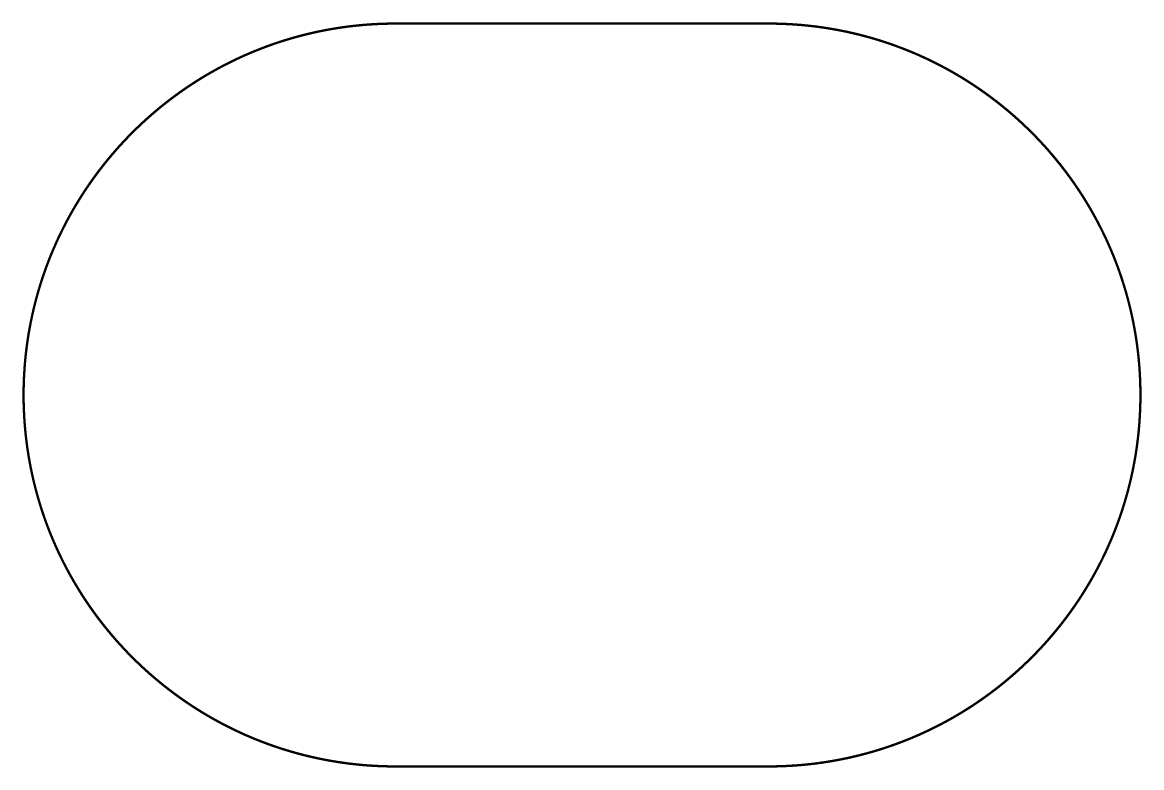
# Model space of a CAD drawing. Extents: x 0.05 to 4.79, y 0.05 to 3.2.
import ezdxf

# ---------------------------------------------------------------- set-up
doc = ezdxf.new("R2010")
doc.units = 0
doc.header["$LTSCALE"] = 0.166667
doc.layers.add('FOREGROUND', color=7, linetype='CONTINUOUS')

msp = doc.modelspace()

# ---------------------------------------------------------------- linework, layer by layer
at = {"layer": 'FOREGROUND', "linetype": 'CONTINUOUS', "const_width": 0.01}
msp.add_lwpolyline([(3.208333, 0.05), (3.236639, 0.050271), (3.264823, 0.051037), (3.292881, 0.052293), (3.32081, 0.054035), (3.348604, 0.056259), (3.376261, 0.058961), (3.403776, 0.062137), (3.431144, 0.065783), (3.458363, 0.069894), (3.485426, 0.074466), (3.512331, 0.079495), (3.539073, 0.084978), (3.565647, 0.090909), (3.592051, 0.097285), (3.618279, 0.104102), (3.644328, 0.111355), (3.670193, 0.11904), (3.695871, 0.127154), (3.721357, 0.135691), (3.746646, 0.144649), (3.771735, 0.154022), (3.79662, 0.163806), (3.821297, 0.173998), (3.845761, 0.184593), (3.870008, 0.195588), (3.894034, 0.206977), (3.917835, 0.218757), (3.941406, 0.230924), (3.964745, 0.243473), (3.987845, 0.256401), (4.010704, 0.269703), (4.033318, 0.283375), (4.055681, 0.297413), (4.07779, 0.311813), (4.099641, 0.326571), (4.121229, 0.341682), (4.142551, 0.357142), (4.163602, 0.372948), (4.184378, 0.389094), (4.204875, 0.405578), (4.225089, 0.422394), (4.245016, 0.439539), (4.264651, 0.457009), (4.283991, 0.474799), (4.303031, 0.492905), (4.321766, 0.511323), (4.340194, 0.530049), (4.35831, 0.549078), (4.376109, 0.568408), (4.393588, 0.588032), (4.410742, 0.607949), (4.427567, 0.628152), (4.44406, 0.648638), (4.460215, 0.669403), (4.476029, 0.690443), (4.491497, 0.711754), (4.506616, 0.733331), (4.521382, 0.75517), (4.535789, 0.777267), (4.549835, 0.799619), (4.563514, 0.82222), (4.576823, 0.845067), (4.589758, 0.868156), (4.602314, 0.891482), (4.614487, 0.915041), (4.626273, 0.938829), (4.637669, 0.962843), (4.648669, 0.987077), (4.65927, 1.011528), (4.669467, 1.036191), (4.679257, 1.061063), (4.688635, 1.086139), (4.697597, 1.111415), (4.706139, 1.136887), (4.714257, 1.162551), (4.721946, 1.188402), (4.729203, 1.214438), (4.736023, 1.240652), (4.742402, 1.267042), (4.748337, 1.293602), (4.753822, 1.32033), (4.758854, 1.347221), (4.763429, 1.37427), (4.767542, 1.401473), (4.77119, 1.428827), (4.774367, 1.456328), (4.777071, 1.48397), (4.779296, 1.51175), (4.781039, 1.539664), (4.782296, 1.567707), (4.783062, 1.595876), (4.783333, 1.624167), (4.783333, 1.624167), (4.783062, 1.652461), (4.782296, 1.680633), (4.781039, 1.70868), (4.779295, 1.736598), (4.777069, 1.764382), (4.774365, 1.792027), (4.771187, 1.819531), (4.767538, 1.846888), (4.763424, 1.874095), (4.758848, 1.901147), (4.753815, 1.928041), (4.748328, 1.954772), (4.742393, 1.981336), (4.736012, 2.007728), (4.72919, 2.033946), (4.721931, 2.059984), (4.71424, 2.085838), (4.70612, 2.111505), (4.697576, 2.136979), (4.688612, 2.162258), (4.679232, 2.187337), (4.66944, 2.212211), (4.65924, 2.236877), (4.648637, 2.26133), (4.637634, 2.285566), (4.626236, 2.309582), (4.614447, 2.333372), (4.602271, 2.356933), (4.589712, 2.380261), (4.576775, 2.403352), (4.563463, 2.4262), (4.54978, 2.448803), (4.535732, 2.471156), (4.521321, 2.493255), (4.506553, 2.515096), (4.49143, 2.536674), (4.475958, 2.557986), (4.460141, 2.579027), (4.443982, 2.599793), (4.427486, 2.620281), (4.410658, 2.640485), (4.3935, 2.660402), (4.376017, 2.680027), (4.358215, 2.699357), (4.340095, 2.718388), (4.321664, 2.737114), (4.302924, 2.755532), (4.28388, 2.773639), (4.264537, 2.791429), (4.244897, 2.808898), (4.224967, 2.826043), (4.204749, 2.842859), (4.184248, 2.859343), (4.163467, 2.875489), (4.142412, 2.891294), (4.121086, 2.906754), (4.099494, 2.921864), (4.077639, 2.936621), (4.055525, 2.95102), (4.033158, 2.965057), (4.010541, 2.978728), (3.987677, 2.992028), (3.964572, 3.004955), (3.94123, 3.017503), (3.917654, 3.029668), (3.893848, 3.041446), (3.869818, 3.052834), (3.845567, 3.063826), (3.821099, 3.074419), (3.796418, 3.084609), (3.771529, 3.094391), (3.746435, 3.103762), (3.721142, 3.112717), (3.695652, 3.121251), (3.66997, 3.129362), (3.644101, 3.137044), (3.618048, 3.144294), (3.591815, 3.151108), (3.565407, 3.15748), (3.538828, 3.163408), (3.512082, 3.168887), (3.485173, 3.173913), (3.458106, 3.178481), (3.430884, 3.182588), (3.403511, 3.186229), (3.375993, 3.189401), (3.348332, 3.192098), (3.320533, 3.194318), (3.292601, 3.196056), (3.264538, 3.197307), (3.236351, 3.198067), (3.208042, 3.198333), (1.624708, 3.198333), (1.596407, 3.198057), (1.568227, 3.197286), (1.540172, 3.196025), (1.512247, 3.194278), (1.484456, 3.192049), (1.456803, 3.189343), (1.429293, 3.186163), (1.401928, 3.182513), (1.374714, 3.178398), (1.347655, 3.173822), (1.320754, 3.168789), (1.294017, 3.163303), (1.267446, 3.157368), (1.241046, 3.150988), (1.214822, 3.144168), (1.188778, 3.136912), (1.162917, 3.129224), (1.137243, 3.121108), (1.111762, 3.112568), (1.086477, 3.103608), (1.061392, 3.094232), (1.036511, 3.084445), (1.011839, 3.074251), (0.987379, 3.063654), (0.963137, 3.052657), (0.939115, 3.041266), (0.915318, 3.029484), (0.891751, 3.017316), (0.868417, 3.004765), (0.84532, 2.991836), (0.822465, 2.978533), (0.799856, 2.964859), (0.777497, 2.95082), (0.755392, 2.93642), (0.733546, 2.921661), (0.711961, 2.90655), (0.690644, 2.891089), (0.669597, 2.875282), (0.648825, 2.859135), (0.628332, 2.842652), (0.608122, 2.825835), (0.588199, 2.80869), (0.568568, 2.791221), (0.549232, 2.773431), (0.530196, 2.755325), (0.511464, 2.736907), (0.49304, 2.718182), (0.474928, 2.699153), (0.457133, 2.679824), (0.439658, 2.6602), (0.422507, 2.640284), (0.405685, 2.620082), (0.389197, 2.599597), (0.373045, 2.578833), (0.357234, 2.557794), (0.341769, 2.536485), (0.326653, 2.514909), (0.311891, 2.493071), (0.297487, 2.470975), (0.283445, 2.448626), (0.269768, 2.426026), (0.256462, 2.403181), (0.243531, 2.380094), (0.230978, 2.35677), (0.218807, 2.333213), (0.207023, 2.309427), (0.19563, 2.285415), (0.184633, 2.261183), (0.174034, 2.236735), (0.163839, 2.212074), (0.154052, 2.187205), (0.144676, 2.162131), (0.135716, 2.136857), (0.127176, 2.111388), (0.11906, 2.085727), (0.111373, 2.059878), (0.104118, 2.033846), (0.097299, 2.007634), (0.090921, 1.981248), (0.084988, 1.95469), (0.079504, 1.927965), (0.074473, 1.901078), (0.0699, 1.874032), (0.065787, 1.846832), (0.062141, 1.819481), (0.058964, 1.791984), (0.056261, 1.764346), (0.054036, 1.736569), (0.052294, 1.708659), (0.051037, 1.680619), (0.050271, 1.652453), (0.05, 1.624167), (0.05, 1.624167), (0.050271, 1.595876), (0.051037, 1.567707), (0.052294, 1.539664), (0.054037, 1.51175), (0.056263, 1.48397), (0.058966, 1.456328), (0.062144, 1.428827), (0.065791, 1.401473), (0.069904, 1.37427), (0.074479, 1.347221), (0.079511, 1.32033), (0.084996, 1.293602), (0.090931, 1.267042), (0.09731, 1.240652), (0.10413, 1.214437), (0.111387, 1.188402), (0.119077, 1.162551), (0.127194, 1.136887), (0.135736, 1.111415), (0.144698, 1.086139), (0.154076, 1.061063), (0.163866, 1.036191), (0.174064, 1.011527), (0.184664, 0.987077), (0.195665, 0.962842), (0.20706, 0.938829), (0.218846, 0.915041), (0.23102, 0.891481), (0.243576, 0.868156), (0.25651, 0.845067), (0.269819, 0.82222), (0.283499, 0.799619), (0.297544, 0.777267), (0.311952, 0.75517), (0.326717, 0.733331), (0.341836, 0.711754), (0.357304, 0.690443), (0.373118, 0.669403), (0.389274, 0.648638), (0.405766, 0.628152), (0.422591, 0.607948), (0.439745, 0.588032), (0.457224, 0.568408), (0.475023, 0.549078), (0.493139, 0.530048), (0.511567, 0.511322), (0.530303, 0.492904), (0.549342, 0.474798), (0.568682, 0.457009), (0.588317, 0.439539), (0.608244, 0.422394), (0.628458, 0.405578), (0.648955, 0.389094), (0.669731, 0.372947), (0.690782, 0.357142), (0.712104, 0.341681), (0.733692, 0.32657), (0.755543, 0.311813), (0.777652, 0.297413), (0.800016, 0.283375), (0.822629, 0.269703), (0.845488, 0.256401), (0.868589, 0.243473), (0.891927, 0.230924), (0.915499, 0.218757), (0.9393, 0.206977), (0.963326, 0.195588), (0.987573, 0.184593), (1.012036, 0.173998), (1.036713, 0.163806), (1.061598, 0.154021), (1.086687, 0.144648), (1.111977, 0.135691), (1.137462, 0.127154), (1.16314, 0.11904), (1.189005, 0.111355), (1.215054, 0.104102), (1.241282, 0.097285), (1.267686, 0.090909), (1.294261, 0.084978), (1.321003, 0.079495), (1.347907, 0.074466), (1.374971, 0.069894), (1.402189, 0.065783), (1.429557, 0.062137), (1.457072, 0.058961), (1.484729, 0.056259), (1.512524, 0.054035), (1.540452, 0.052293), (1.568511, 0.051037), (1.596695, 0.050271), (1.625, 0.05)], close=True, dxfattribs=at)

doc.saveas('drawing.dxf')
